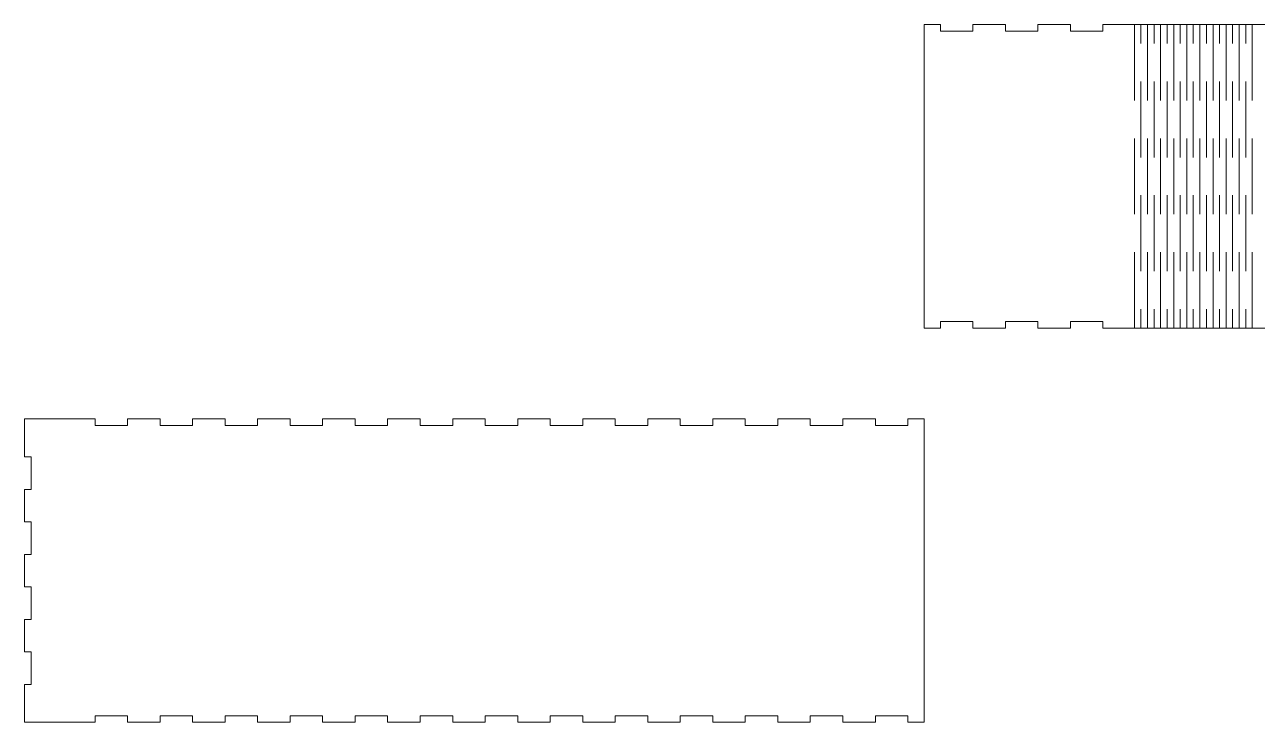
# Model space of a CAD drawing. Header units: millimetres. Extents: x -265 to 3135, y -989 to 809.
# Drawn here: x -76 to 1061, y -989 to -345 of the extents above; entities that cross this region are included whole.
import ezdxf

# ---------------------------------------------------------------- set-up
doc = ezdxf.new("R2010")
doc.units = ezdxf.units.MM
doc.header["$MEASUREMENT"] = 0
doc.layers.add('Layer 1', color=7, linetype='Continuous', lineweight=0)

msp = doc.modelspace()

# ---------------------------------------------------------------- linework, layer by layer
at = {"layer": 'Layer 1', "color": 1, "lineweight": 9, "true_color": 0xff0000}
for points, knots in [([(1512.6, -350.6), (1512.6, -348.6), (1512.6, -346.6), (1512.6, -344.6), (1512.6, -344.6), (1542.6, -344.6), (1542.6, -344.6), (1542.6, -344.6), (1542.6, -350.6), (1542.6, -350.6), (1542.6, -350.6), (1572.6, -350.6), (1572.6, -350.6), (1572.6, -350.6), (1572.6, -344.6), (1572.6, -344.6), (1572.6, -344.6), (1602.6, -344.6), (1602.6, -344.6), (1602.6, -344.6), (1602.6, -350.6), (1602.6, -350.6), (1602.6, -350.6), (1632.6, -350.6), (1632.6, -350.6), (1632.6, -350.6), (1632.6, -344.6), (1632.6, -344.6), (1632.6, -344.6), (1662.6, -344.6), (1662.6, -344.6), (1662.6, -344.6), (1662.6, -350.6), (1662.6, -350.6), (1662.6, -350.6), (1692.6, -350.6), (1692.6, -350.6), (1692.6, -350.6), (1692.6, -344.6), (1692.6, -344.6), (1692.6, -344.6), (1721.6, -344.6), (1721.6, -344.6), (1721.6, -344.6), (1721.6, -379.6), (1721.6, -379.6), (1721.6, -379.6), (1727.6, -379.6), (1727.6, -379.6), (1727.6, -379.6), (1727.6, -409.6), (1727.6, -409.6), (1727.6, -409.6), (1721.6, -409.6), (1721.6, -409.6), (1721.6, -409.6), (1721.6, -439.6), (1721.6, -439.6), (1721.6, -439.6), (1727.6, -439.6), (1727.6, -439.6), (1727.6, -439.6), (1727.6, -469.6), (1727.6, -469.6), (1727.6, -469.6), (1721.6, -469.6), (1721.6, -469.6), (1721.6, -469.6), (1721.6, -499.6), (1721.6, -499.6), (1721.6, -499.6), (1727.6, -499.6), (1727.6, -499.6), (1727.6, -499.6), (1727.6, -529.6), (1727.6, -529.6), (1727.6, -529.6), (1721.6, -529.6), (1721.6, -529.6), (1721.6, -529.6), (1721.6, -559.6), (1721.6, -559.6), (1721.6, -559.6), (1727.6, -559.6), (1727.6, -559.6), (1727.6, -559.6), (1727.6, -589.6), (1727.6, -589.6), (1727.6, -589.6), (1721.6, -589.6), (1721.6, -589.6), (1721.6, -589.6), (1721.6, -624.6), (1721.6, -624.6), (1721.6, -624.6), (1692.6, -624.6), (1692.6, -624.6), (1692.6, -624.6), (1692.6, -618.6), (1692.6, -618.6), (1692.6, -618.6), (1662.6, -618.6), (1662.6, -618.6), (1662.6, -618.6), (1662.6, -624.6), (1662.6, -624.6), (1662.6, -624.6), (1632.6, -624.6), (1632.6, -624.6), (1632.6, -624.6), (1632.6, -618.6), (1632.6, -618.6), (1632.6, -618.6), (1602.6, -618.6), (1602.6, -618.6), (1602.6, -618.6), (1602.6, -624.6), (1602.6, -624.6), (1602.6, -624.6), (1572.6, -624.6), (1572.6, -624.6), (1572.6, -624.6), (1572.6, -618.6), (1572.6, -618.6), (1572.6, -618.6), (1542.6, -618.6), (1542.6, -618.6), (1542.6, -618.6), (1542.6, -624.6), (1542.6, -624.6), (1542.6, -624.6), (1512.6, -624.6), (1512.6, -624.6), (1512.6, -624.6), (1512.6, -618.6), (1512.6, -618.6), (1512.6, -618.6), (1482.6, -618.6), (1482.6, -618.6), (1482.6, -618.6), (1482.6, -624.6), (1482.6, -624.6), (1482.6, -624.6), (1452.6, -624.6), (1452.6, -624.6), (1452.6, -624.6), (1452.6, -618.6), (1452.6, -618.6), (1452.6, -618.6), (1422.6, -618.6), (1422.6, -618.6), (1422.6, -618.6), (1422.6, -624.6), (1422.6, -624.6), (1422.6, -624.6), (1392.6, -624.6), (1392.6, -624.6), (1392.6, -624.6), (1392.6, -618.6), (1392.6, -618.6), (1392.6, -618.6), (1392.6, -618.6), (1392.6, -618.6), (1392.6, -618.6), (1362.6, -618.6), (1362.6, -618.6), (1362.6, -618.6), (1362.6, -618.6), (1362.6, -618.6), (1362.6, -618.6), (1362.6, -624.6), (1362.6, -624.6), (1362.6, -624.6), (1332.6, -624.6), (1332.6, -624.6), (1332.6, -624.6), (1332.6, -618.6), (1332.6, -618.6), (1332.6, -618.6), (1302.6, -618.6), (1302.6, -618.6), (1302.6, -618.6), (1302.6, -624.6), (1302.6, -624.6), (1302.6, -624.6), (1272.6, -624.6), (1272.6, -624.6), (1272.6, -624.6), (1272.6, -618.6), (1272.6, -618.6), (1272.6, -618.6), (1242.6, -618.6), (1242.6, -618.6), (1242.6, -618.6), (1242.6, -624.6), (1242.6, -624.6), (1242.6, -624.6), (1212.6, -624.6), (1212.6, -624.6), (1212.6, -624.6), (918.9, -624.6), (918.9, -624.6), (918.9, -624.6), (918.9, -618.6), (918.9, -618.6), (918.9, -618.6), (888.9, -618.6), (888.9, -618.6), (888.9, -618.6), (888.9, -624.6), (888.9, -624.6), (888.9, -624.6), (858.9, -624.6), (858.9, -624.6), (858.9, -624.6), (858.9, -618.6), (858.9, -618.6), (858.9, -618.6), (828.9, -618.6), (828.9, -618.6), (828.9, -618.6), (828.9, -624.6), (828.9, -624.6), (828.9, -624.6), (798.9, -624.6), (798.9, -624.6), (798.9, -624.6), (798.9, -618.6), (798.9, -618.6), (798.9, -618.6), (768.9, -618.6), (768.9, -618.6), (768.9, -618.6), (768.9, -624.6), (768.9, -624.6), (768.9, -624.6), (753.9, -624.6), (753.9, -624.6), (753.9, -624.6), (753.9, -618.6), (753.9, -618.6), (753.9, -618.6), (753.9, -344.6), (753.9, -344.6), (753.9, -344.6), (768.9, -344.6), (768.9, -344.6), (768.9, -344.6), (768.9, -350.6), (768.9, -350.6), (768.9, -350.6), (798.9, -350.6), (798.9, -350.6), (798.9, -350.6), (798.9, -344.6), (798.9, -344.6), (798.9, -344.6), (828.9, -344.6), (828.9, -344.6), (828.9, -344.6), (828.9, -350.6), (828.9, -350.6), (828.9, -350.6), (858.9, -350.6), (858.9, -350.6), (858.9, -350.6), (858.9, -344.6), (858.9, -344.6), (858.9, -344.6), (888.9, -344.6), (888.9, -344.6), (888.9, -344.6), (888.9, -350.6), (888.9, -350.6), (888.9, -350.6), (918.9, -350.6), (918.9, -350.6), (918.9, -350.6), (918.9, -344.6), (918.9, -344.6), (918.9, -344.6), (1212.6, -344.6), (1212.6, -344.6), (1212.6, -344.6), (1242.6, -344.6), (1242.6, -344.6), (1242.6, -344.6), (1242.6, -350.6), (1242.6, -350.6), (1242.6, -350.6), (1272.6, -350.6), (1272.6, -350.6), (1272.6, -350.6), (1272.6, -344.6), (1272.6, -344.6), (1272.6, -344.6), (1302.6, -344.6), (1302.6, -344.6), (1302.6, -344.6), (1302.6, -350.6), (1302.6, -350.6), (1302.6, -350.6), (1332.6, -350.6), (1332.6, -350.6), (1332.6, -350.6), (1332.6, -344.6), (1332.6, -344.6), (1332.6, -344.6), (1362.6, -344.6), (1362.6, -344.6), (1362.6, -344.6), (1362.6, -350.6), (1362.6, -350.6), (1362.6, -350.6), (1362.6, -350.6), (1362.6, -350.6), (1362.6, -350.6), (1392.6, -350.6), (1392.6, -350.6), (1392.6, -350.6), (1392.6, -350.6), (1392.6, -350.6), (1392.6, -350.6), (1392.6, -344.6), (1392.6, -344.6), (1392.6, -344.6), (1422.6, -344.6), (1422.6, -344.6), (1422.6, -344.6), (1422.6, -350.6), (1422.6, -350.6), (1422.6, -350.6), (1452.6, -350.6), (1452.6, -350.6), (1452.6, -350.6), (1452.6, -344.6), (1452.6, -344.6), (1452.6, -344.6), (1482.6, -344.6), (1482.6, -344.6), (1482.6, -344.6), (1482.6, -350.6), (1482.6, -350.6), (1482.6, -350.6), (1482.6, -350.6), (1482.6, -350.6), (1482.6, -350.6), (1512.6, -350.6), (1512.6, -350.6)], [0, 0, 0, 0, 1, 1, 1, 2, 2, 2, 3, 3, 3, 4, 4, 4, 5, 5, 5, 6, 6, 6, 7, 7, 7, 8, 8, 8, 9, 9, 9, 10, 10, 10, 11, 11, 11, 12, 12, 12, 13, 13, 13, 14, 14, 14, 15, 15, 15, 16, 16, 16, 17, 17, 17, 18, 18, 18, 19, 19, 19, 20, 20, 20, 21, 21, 21, 22, 22, 22, 23, 23, 23, 24, 24, 24, 25, 25, 25, 26, 26, 26, 27, 27, 27, 28, 28, 28, 29, 29, 29, 30, 30, 30, 31, 31, 31, 32, 32, 32, 33, 33, 33, 34, 34, 34, 35, 35, 35, 36, 36, 36, 37, 37, 37, 38, 38, 38, 39, 39, 39, 40, 40, 40, 41, 41, 41, 42, 42, 42, 43, 43, 43, 44, 44, 44, 45, 45, 45, 46, 46, 46, 47, 47, 47, 48, 48, 48, 49, 49, 49, 50, 50, 50, 51, 51, 51, 52, 52, 52, 53, 53, 53, 54, 54, 54, 55, 55, 55, 56, 56, 56, 57, 57, 57, 58, 58, 58, 59, 59, 59, 60, 60, 60, 61, 61, 61, 62, 62, 62, 63, 63, 63, 64, 64, 64, 65, 65, 65, 66, 66, 66, 67, 67, 67, 68, 68, 68, 69, 69, 69, 70, 70, 70, 71, 71, 71, 72, 72, 72, 73, 73, 73, 74, 74, 74, 75, 75, 75, 76, 76, 76, 77, 77, 77, 78, 78, 78, 79, 79, 79, 80, 80, 80, 81, 81, 81, 82, 82, 82, 83, 83, 83, 84, 84, 84, 85, 85, 85, 86, 86, 86, 87, 87, 87, 88, 88, 88, 89, 89, 89, 90, 90, 90, 91, 91, 91, 92, 92, 92, 93, 93, 93, 94, 94, 94, 95, 95, 95, 96, 96, 96, 97, 97, 97, 98, 98, 98, 99, 99, 99, 100, 100, 100, 101, 101, 101, 102, 102, 102, 103, 103, 103, 104, 104, 104, 105, 105, 105, 106, 106, 106, 107, 107, 107, 108, 108, 108, 109, 109, 109, 110, 110, 110, 111, 111, 111, 112, 112, 112, 113, 113, 113, 114, 114, 114, 115, 115, 115, 116, 116, 116, 116]), ([(753.9, -708.5), (753.9, -708.5), (738.9, -708.5), (738.9, -708.5), (738.9, -708.5), (738.9, -714.5), (738.9, -714.5), (738.9, -714.5), (708.9, -714.5), (708.9, -714.5), (708.9, -714.5), (708.9, -708.5), (708.9, -708.5), (708.9, -708.5), (678.9, -708.5), (678.9, -708.5), (678.9, -708.5), (678.9, -714.5), (678.9, -714.5), (678.9, -714.5), (648.9, -714.5), (648.9, -714.5), (648.9, -714.5), (648.9, -708.5), (648.9, -708.5), (648.9, -708.5), (618.9, -708.5), (618.9, -708.5), (618.9, -708.5), (618.9, -714.5), (618.9, -714.5), (618.9, -714.5), (588.9, -714.5), (588.9, -714.5), (588.9, -714.5), (588.9, -708.5), (588.9, -708.5), (588.9, -708.5), (558.9, -708.5), (558.9, -708.5), (558.9, -708.5), (558.9, -714.5), (558.9, -714.5), (558.9, -714.5), (528.9, -714.5), (528.9, -714.5), (528.9, -714.5), (528.9, -708.5), (528.9, -708.5), (528.9, -708.5), (498.9, -708.5), (498.9, -708.5), (498.9, -708.5), (498.9, -714.5), (498.9, -714.5), (498.9, -714.5), (468.9, -714.5), (468.9, -714.5), (468.9, -714.5), (468.9, -708.5), (468.9, -708.5), (468.9, -708.5), (438.9, -708.5), (438.9, -708.5), (438.9, -708.5), (438.9, -714.5), (438.9, -714.5), (438.9, -714.5), (408.9, -714.5), (408.9, -714.5), (408.9, -714.5), (408.9, -708.5), (408.9, -708.5), (408.9, -708.5), (378.9, -708.5), (378.9, -708.5), (378.9, -708.5), (378.9, -714.5), (378.9, -714.5), (378.9, -714.5), (348.9, -714.5), (348.9, -714.5), (348.9, -714.5), (348.9, -708.5), (348.9, -708.5), (348.9, -708.5), (318.9, -708.5), (318.9, -708.5), (318.9, -708.5), (318.9, -714.5), (318.9, -714.5), (318.9, -714.5), (288.9, -714.5), (288.9, -714.5), (288.9, -714.5), (288.9, -708.5), (288.9, -708.5), (288.9, -708.5), (258.9, -708.5), (258.9, -708.5), (258.9, -708.5), (258.9, -714.5), (258.9, -714.5), (258.9, -714.5), (228.9, -714.5), (228.9, -714.5), (228.9, -714.5), (228.9, -708.5), (228.9, -708.5), (228.9, -708.5), (198.9, -708.5), (198.9, -708.5), (198.9, -708.5), (198.9, -714.5), (198.9, -714.5), (198.9, -714.5), (168.9, -714.5), (168.9, -714.5), (168.9, -714.5), (168.9, -708.5), (168.9, -708.5), (168.9, -708.5), (138.9, -708.5), (138.9, -708.5), (138.9, -708.5), (138.9, -714.5), (138.9, -714.5), (138.9, -714.5), (108.9, -714.5), (108.9, -714.5), (108.9, -714.5), (108.9, -708.5), (108.9, -708.5), (108.9, -708.5), (78.9, -708.5), (78.9, -708.5), (78.9, -708.5), (78.9, -714.5), (78.9, -714.5), (78.9, -714.5), (48.9, -714.5), (48.9, -714.5), (48.9, -714.5), (48.9, -708.5), (48.9, -708.5), (48.9, -708.5), (18.9, -708.5), (18.9, -708.5), (18.9, -708.5), (18.9, -714.5), (18.9, -714.5), (18.9, -714.5), (-11.1, -714.5), (-11.1, -714.5), (-11.1, -714.5), (-11.1, -708.5), (-11.1, -708.5), (-11.1, -708.5), (-41.1, -708.5), (-41.1, -708.5), (-41.1, -708.5), (-76.1, -708.5), (-76.1, -708.5), (-76.1, -708.5), (-76.1, -743.5), (-76.1, -743.5), (-76.1, -743.5), (-70.1, -743.5), (-70.1, -743.5), (-70.1, -743.5), (-70.1, -773.5), (-70.1, -773.5), (-70.1, -773.5), (-76.1, -773.5), (-76.1, -773.5), (-76.1, -773.5), (-76.1, -803.5), (-76.1, -803.5), (-76.1, -803.5), (-70.1, -803.5), (-70.1, -803.5), (-70.1, -803.5), (-70.1, -833.5), (-70.1, -833.5), (-70.1, -833.5), (-76.1, -833.5), (-76.1, -833.5), (-76.1, -833.5), (-76.1, -863.5), (-76.1, -863.5), (-76.1, -863.5), (-70.1, -863.5), (-70.1, -863.5), (-70.1, -863.5), (-70.1, -893.5), (-70.1, -893.5), (-70.1, -893.5), (-76.1, -893.5), (-76.1, -893.5), (-76.1, -893.5), (-76.1, -923.5), (-76.1, -923.5), (-76.1, -923.5), (-70.1, -923.5), (-70.1, -923.5), (-70.1, -923.5), (-70.1, -953.5), (-70.1, -953.5), (-70.1, -953.5), (-76.1, -953.5), (-76.1, -953.5), (-76.1, -953.5), (-76.1, -988.5), (-76.1, -988.5), (-76.1, -988.5), (-11.1, -988.5), (-11.1, -988.5), (-11.1, -988.5), (-11.1, -982.5), (-11.1, -982.5), (-11.1, -982.5), (18.9, -982.5), (18.9, -982.5), (18.9, -982.5), (18.9, -988.5), (18.9, -988.5), (18.9, -988.5), (48.9, -988.5), (48.9, -988.5), (48.9, -988.5), (48.9, -982.5), (48.9, -982.5), (48.9, -982.5), (78.9, -982.5), (78.9, -982.5), (78.9, -982.5), (78.9, -988.5), (78.9, -988.5), (78.9, -988.5), (108.9, -988.5), (108.9, -988.5), (108.9, -988.5), (108.9, -982.5), (108.9, -982.5), (108.9, -982.5), (138.9, -982.5), (138.9, -982.5), (138.9, -982.5), (138.9, -988.5), (138.9, -988.5), (138.9, -988.5), (168.9, -988.5), (168.9, -988.5), (168.9, -988.5), (168.9, -982.5), (168.9, -982.5), (168.9, -982.5), (198.9, -982.5), (198.9, -982.5), (198.9, -982.5), (198.9, -988.5), (198.9, -988.5), (198.9, -988.5), (228.9, -988.5), (228.9, -988.5), (228.9, -988.5), (228.9, -982.5), (228.9, -982.5), (228.9, -982.5), (258.9, -982.5), (258.9, -982.5), (258.9, -982.5), (258.9, -988.5), (258.9, -988.5), (258.9, -988.5), (288.9, -988.5), (288.9, -988.5), (288.9, -988.5), (288.9, -982.5), (288.9, -982.5), (288.9, -982.5), (318.9, -982.5), (318.9, -982.5), (318.9, -982.5), (318.9, -988.5), (318.9, -988.5), (318.9, -988.5), (348.9, -988.5), (348.9, -988.5), (348.9, -988.5), (348.9, -982.5), (348.9, -982.5), (348.9, -982.5), (378.9, -982.5), (378.9, -982.5), (378.9, -982.5), (378.9, -988.5), (378.9, -988.5), (378.9, -988.5), (408.9, -988.5), (408.9, -988.5), (408.9, -988.5), (408.9, -982.5), (408.9, -982.5), (408.9, -982.5), (438.9, -982.5), (438.9, -982.5), (438.9, -982.5), (438.9, -988.5), (438.9, -988.5), (438.9, -988.5), (468.9, -988.5), (468.9, -988.5), (468.9, -988.5), (468.9, -982.5), (468.9, -982.5), (468.9, -982.5), (498.9, -982.5), (498.9, -982.5), (498.9, -982.5), (498.9, -988.5), (498.9, -988.5), (498.9, -988.5), (528.9, -988.5), (528.9, -988.5), (528.9, -988.5), (528.9, -982.5), (528.9, -982.5), (528.9, -982.5), (558.9, -982.5), (558.9, -982.5), (558.9, -982.5), (558.9, -988.5), (558.9, -988.5), (558.9, -988.5), (588.9, -988.5), (588.9, -988.5), (588.9, -988.5), (588.9, -982.5), (588.9, -982.5), (588.9, -982.5), (618.9, -982.5), (618.9, -982.5), (618.9, -982.5), (618.9, -988.5), (618.9, -988.5), (618.9, -988.5), (648.9, -988.5), (648.9, -988.5), (648.9, -988.5), (648.9, -982.5), (648.9, -982.5), (648.9, -982.5), (678.9, -982.5), (678.9, -982.5), (678.9, -982.5), (678.9, -988.5), (678.9, -988.5), (678.9, -988.5), (708.9, -988.5), (708.9, -988.5), (708.9, -988.5), (708.9, -982.5), (708.9, -982.5), (708.9, -982.5), (738.9, -982.5), (738.9, -982.5), (738.9, -982.5), (738.9, -988.5), (738.9, -988.5), (738.9, -988.5), (753.9, -988.5), (753.9, -988.5), (753.9, -988.5), (753.9, -708.5), (753.9, -708.5)], [0, 0, 0, 0, 1, 1, 1, 2, 2, 2, 3, 3, 3, 4, 4, 4, 5, 5, 5, 6, 6, 6, 7, 7, 7, 8, 8, 8, 9, 9, 9, 10, 10, 10, 11, 11, 11, 12, 12, 12, 13, 13, 13, 14, 14, 14, 15, 15, 15, 16, 16, 16, 17, 17, 17, 18, 18, 18, 19, 19, 19, 20, 20, 20, 21, 21, 21, 22, 22, 22, 23, 23, 23, 24, 24, 24, 25, 25, 25, 26, 26, 26, 27, 27, 27, 28, 28, 28, 29, 29, 29, 30, 30, 30, 31, 31, 31, 32, 32, 32, 33, 33, 33, 34, 34, 34, 35, 35, 35, 36, 36, 36, 37, 37, 37, 38, 38, 38, 39, 39, 39, 40, 40, 40, 41, 41, 41, 42, 42, 42, 43, 43, 43, 44, 44, 44, 45, 45, 45, 46, 46, 46, 47, 47, 47, 48, 48, 48, 49, 49, 49, 50, 50, 50, 51, 51, 51, 52, 52, 52, 53, 53, 53, 54, 54, 54, 55, 55, 55, 56, 56, 56, 57, 57, 57, 58, 58, 58, 59, 59, 59, 60, 60, 60, 61, 61, 61, 62, 62, 62, 63, 63, 63, 64, 64, 64, 65, 65, 65, 66, 66, 66, 67, 67, 67, 68, 68, 68, 69, 69, 69, 70, 70, 70, 71, 71, 71, 72, 72, 72, 73, 73, 73, 74, 74, 74, 75, 75, 75, 76, 76, 76, 77, 77, 77, 78, 78, 78, 79, 79, 79, 80, 80, 80, 81, 81, 81, 82, 82, 82, 83, 83, 83, 84, 84, 84, 85, 85, 85, 86, 86, 86, 87, 87, 87, 88, 88, 88, 89, 89, 89, 90, 90, 90, 91, 91, 91, 92, 92, 92, 93, 93, 93, 94, 94, 94, 95, 95, 95, 96, 96, 96, 97, 97, 97, 98, 98, 98, 99, 99, 99, 100, 100, 100, 101, 101, 101, 102, 102, 102, 103, 103, 103, 104, 104, 104, 105, 105, 105, 106, 106, 106, 107, 107, 107, 108, 108, 108, 109, 109, 109, 110, 110, 110, 111, 111, 111, 112, 112, 112, 113, 113, 113, 114, 114, 114, 115, 115, 115, 116, 116, 116, 117, 117, 117, 118, 118, 118, 119, 119, 119, 120, 120, 120, 121, 121, 121, 122, 122, 122, 123, 123, 123, 124, 124, 124, 125, 125, 125, 125])]:
    msp.add_open_spline(points, degree=3, knots=knots, dxfattribs=at)
at = {"layer": 'Layer 1', "color": 5, "lineweight": 9, "true_color": 0x0000ff}
for points in [[(947.9, -414.6), (947.9, -414.6), (947.9, -344.6), (947.9, -344.6)], [(954, -362.1), (954, -362.1), (954, -344.6), (954, -344.6)], [(960, -414.6), (960, -414.6), (960, -344.6), (960, -344.6)], [(966.1, -362.1), (966.1, -362.1), (966.1, -344.6), (966.1, -344.6)], [(972.1, -414.6), (972.1, -414.6), (972.1, -344.6), (972.1, -344.6)], [(978.2, -362.1), (978.2, -362.1), (978.2, -344.6), (978.2, -344.6)], [(984.2, -414.6), (984.2, -414.6), (984.2, -344.6), (984.2, -344.6)], [(990.2, -362.1), (990.2, -362.1), (990.2, -344.6), (990.2, -344.6)], [(996.3, -414.6), (996.3, -414.6), (996.3, -344.6), (996.3, -344.6)], [(1002.3, -362.1), (1002.3, -362.1), (1002.3, -344.6), (1002.3, -344.6)], [(1008.4, -414.6), (1008.4, -414.6), (1008.4, -344.6), (1008.4, -344.6)], [(1014.4, -362.1), (1014.4, -362.1), (1014.4, -344.6), (1014.4, -344.6)], [(1020.5, -414.6), (1020.5, -414.6), (1020.5, -344.6), (1020.5, -344.6)], [(1026.5, -362.1), (1026.5, -362.1), (1026.5, -344.6), (1026.5, -344.6)], [(1032.5, -414.6), (1032.5, -414.6), (1032.5, -344.6), (1032.5, -344.6)], [(1038.6, -362.1), (1038.6, -362.1), (1038.6, -344.6), (1038.6, -344.6)], [(1044.6, -414.6), (1044.6, -414.6), (1044.6, -344.6), (1044.6, -344.6)], [(1050.7, -362.1), (1050.7, -362.1), (1050.7, -344.6), (1050.7, -344.6)], [(1056.7, -414.6), (1056.7, -414.6), (1056.7, -344.6), (1056.7, -344.6)], [(954, -467.1), (954, -467.1), (954, -397.1), (954, -397.1)], [(966.1, -467.1), (966.1, -467.1), (966.1, -397.1), (966.1, -397.1)], [(978.2, -467.1), (978.2, -467.1), (978.2, -397.1), (978.2, -397.1)], [(990.2, -467.1), (990.2, -467.1), (990.2, -397.1), (990.2, -397.1)], [(1002.3, -467.1), (1002.3, -467.1), (1002.3, -397.1), (1002.3, -397.1)], [(1014.4, -467.1), (1014.4, -467.1), (1014.4, -397.1), (1014.4, -397.1)], [(1026.5, -467.1), (1026.5, -467.1), (1026.5, -397.1), (1026.5, -397.1)], [(1038.6, -467.1), (1038.6, -467.1), (1038.6, -397.1), (1038.6, -397.1)], [(1050.7, -467.1), (1050.7, -467.1), (1050.7, -397.1), (1050.7, -397.1)], [(947.9, -519.6), (947.9, -519.6), (947.9, -449.6), (947.9, -449.6)], [(960, -519.6), (960, -519.6), (960, -449.6), (960, -449.6)], [(972.1, -519.6), (972.1, -519.6), (972.1, -449.6), (972.1, -449.6)], [(984.2, -519.6), (984.2, -519.6), (984.2, -449.6), (984.2, -449.6)], [(996.3, -519.6), (996.3, -519.6), (996.3, -449.6), (996.3, -449.6)], [(1008.4, -519.6), (1008.4, -519.6), (1008.4, -449.6), (1008.4, -449.6)], [(1020.5, -519.6), (1020.5, -519.6), (1020.5, -449.6), (1020.5, -449.6)], [(1032.5, -519.6), (1032.5, -519.6), (1032.5, -449.6), (1032.5, -449.6)], [(1044.6, -519.6), (1044.6, -519.6), (1044.6, -449.6), (1044.6, -449.6)], [(1056.7, -519.6), (1056.7, -519.6), (1056.7, -449.6), (1056.7, -449.6)], [(954, -572.1), (954, -572.1), (954, -502.1), (954, -502.1)], [(966.1, -572.1), (966.1, -572.1), (966.1, -502.1), (966.1, -502.1)], [(978.2, -572.1), (978.2, -572.1), (978.2, -502.1), (978.2, -502.1)], [(990.2, -572.1), (990.2, -572.1), (990.2, -502.1), (990.2, -502.1)], [(1002.3, -572.1), (1002.3, -572.1), (1002.3, -502.1), (1002.3, -502.1)], [(1014.4, -572.1), (1014.4, -572.1), (1014.4, -502.1), (1014.4, -502.1)], [(1026.5, -572.1), (1026.5, -572.1), (1026.5, -502.1), (1026.5, -502.1)], [(1038.6, -572.1), (1038.6, -572.1), (1038.6, -502.1), (1038.6, -502.1)], [(1050.7, -572.1), (1050.7, -572.1), (1050.7, -502.1), (1050.7, -502.1)], [(947.9, -624.6), (947.9, -624.6), (947.9, -554.6), (947.9, -554.6)], [(960, -624.6), (960, -624.6), (960, -554.6), (960, -554.6)], [(972.1, -624.6), (972.1, -624.6), (972.1, -554.6), (972.1, -554.6)], [(984.2, -624.6), (984.2, -624.6), (984.2, -554.6), (984.2, -554.6)], [(996.3, -624.6), (996.3, -624.6), (996.3, -554.6), (996.3, -554.6)], [(1008.4, -624.6), (1008.4, -624.6), (1008.4, -554.6), (1008.4, -554.6)], [(1020.5, -624.6), (1020.5, -624.6), (1020.5, -554.6), (1020.5, -554.6)], [(1032.5, -624.6), (1032.5, -624.6), (1032.5, -554.6), (1032.5, -554.6)], [(1044.6, -624.6), (1044.6, -624.6), (1044.6, -554.6), (1044.6, -554.6)], [(1056.7, -624.6), (1056.7, -624.6), (1056.7, -554.6), (1056.7, -554.6)], [(954, -624.6), (954, -624.6), (954, -607.1), (954, -607.1)], [(966.1, -624.6), (966.1, -624.6), (966.1, -607.1), (966.1, -607.1)], [(978.2, -624.6), (978.2, -624.6), (978.2, -607.1), (978.2, -607.1)], [(990.2, -624.6), (990.2, -624.6), (990.2, -607.1), (990.2, -607.1)], [(1002.3, -624.6), (1002.3, -624.6), (1002.3, -607.1), (1002.3, -607.1)], [(1014.4, -624.6), (1014.4, -624.6), (1014.4, -607.1), (1014.4, -607.1)], [(1026.5, -624.6), (1026.5, -624.6), (1026.5, -607.1), (1026.5, -607.1)], [(1038.6, -624.6), (1038.6, -624.6), (1038.6, -607.1), (1038.6, -607.1)], [(1050.7, -624.6), (1050.7, -624.6), (1050.7, -607.1), (1050.7, -607.1)]]:
    msp.add_open_spline(points, degree=3, dxfattribs=at)

doc.saveas('drawing.dxf')
